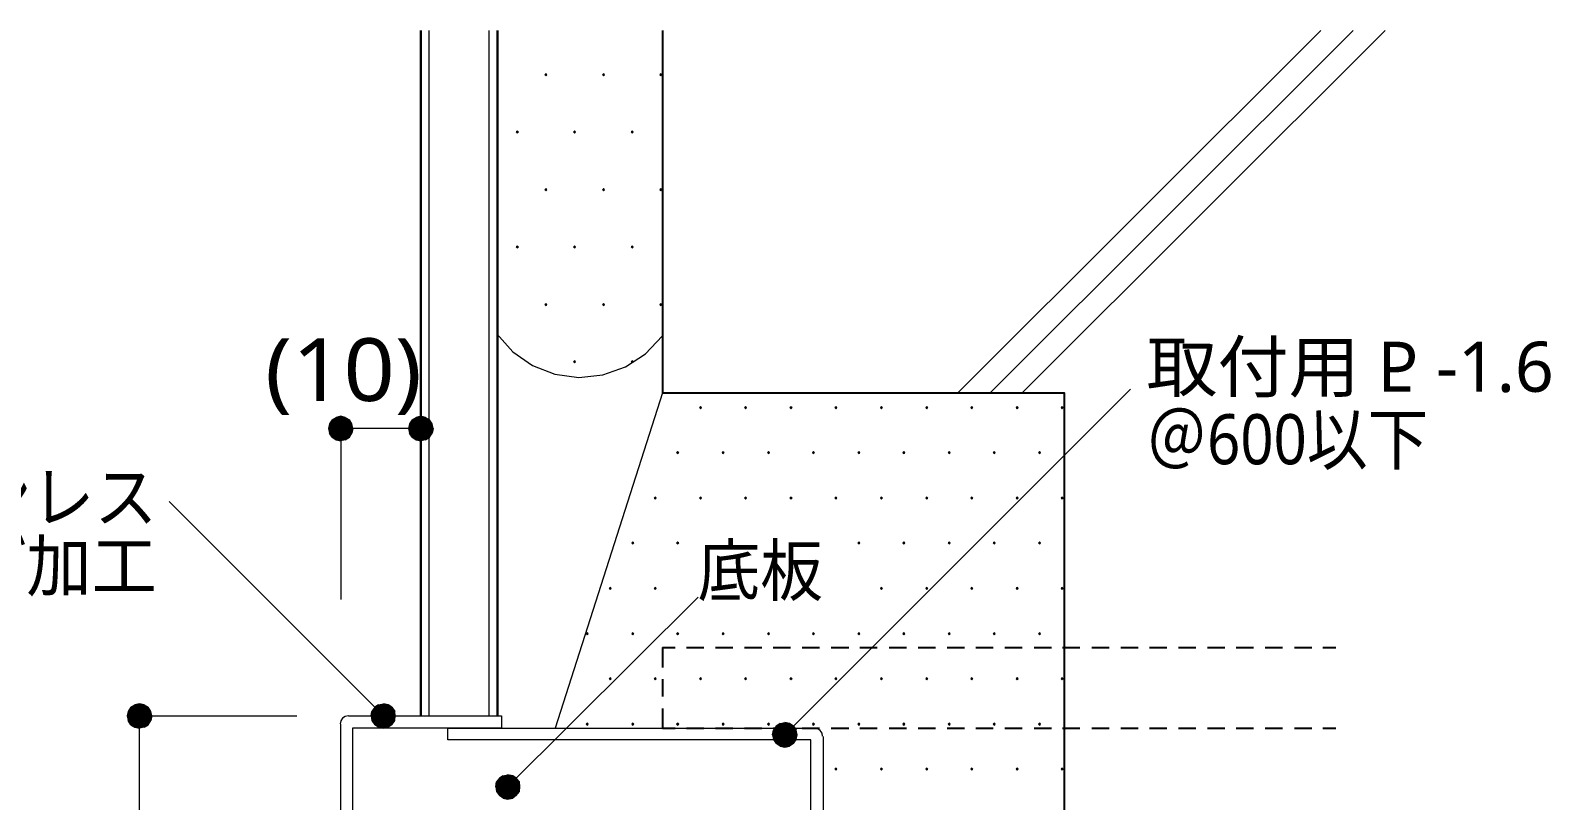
# Model space of a CAD drawing. Header units: millimetres. Extents: x 0 to 420, y 0 to 297.
# Drawn here: x 145.1 to 208.1, y 98.6 to 130.5 of the extents above; entities that cross this region are included whole.
import ezdxf
from ezdxf.enums import TextEntityAlignment as Align

# ---------------------------------------------------------------- set-up
doc = ezdxf.new("R2010")
doc.units = ezdxf.units.MM
doc.styles.add('kst32b', font='NotoSansJP-Variable.ttf')

msp = doc.modelspace()

# ---------------------------------------------------------------- hatches: boundary and pattern name
for points in [[(166.455, 128.736), (166.434, 128.714), (166.412, 128.693), (166.434, 128.672), (166.455, 128.651), (166.476, 128.672), (166.497, 128.693), (166.476, 128.714), (166.455, 128.736)], [(168.846, 128.736), (168.825, 128.714), (168.804, 128.693), (168.825, 128.672), (168.846, 128.651), (168.868, 128.672), (168.889, 128.693), (168.868, 128.714), (168.846, 128.736)], [(171.217, 128.736), (171.196, 128.714), (171.175, 128.693), (171.196, 128.672), (171.217, 128.651), (171.238, 128.672), (171.26, 128.693), (171.238, 128.714), (171.217, 128.736)], [(165.269, 126.365), (165.248, 126.344), (165.227, 126.323), (165.248, 126.301), (165.269, 126.28), (165.291, 126.301), (165.312, 126.323), (165.291, 126.344), (165.269, 126.365)], [(167.64, 126.365), (167.619, 126.344), (167.598, 126.323), (167.619, 126.301), (167.64, 126.28), (167.661, 126.301), (167.682, 126.323), (167.661, 126.344), (167.64, 126.365)], [(170.032, 126.365), (170.011, 126.344), (169.989, 126.323), (170.011, 126.301), (170.032, 126.28), (170.053, 126.301), (170.074, 126.323), (170.053, 126.344), (170.032, 126.365)], [(166.455, 123.973), (166.434, 123.952), (166.412, 123.931), (166.434, 123.91), (166.455, 123.888), (166.476, 123.91), (166.497, 123.931), (166.476, 123.952), (166.455, 123.973)], [(168.846, 123.973), (168.825, 123.952), (168.804, 123.931), (168.825, 123.91), (168.846, 123.888), (168.868, 123.91), (168.889, 123.931), (168.868, 123.952), (168.846, 123.973)], [(171.217, 123.973), (171.196, 123.952), (171.175, 123.931), (171.196, 123.91), (171.217, 123.888), (171.238, 123.91), (171.26, 123.931), (171.238, 123.952), (171.217, 123.973)], [(165.269, 121.602), (165.248, 121.581), (165.227, 121.56), (165.248, 121.539), (165.269, 121.518), (165.291, 121.539), (165.312, 121.56), (165.291, 121.581), (165.269, 121.602)], [(167.64, 121.602), (167.619, 121.581), (167.598, 121.56), (167.619, 121.539), (167.64, 121.518), (167.661, 121.539), (167.682, 121.56), (167.661, 121.581), (167.64, 121.602)], [(170.032, 121.602), (170.011, 121.581), (169.989, 121.56), (170.011, 121.539), (170.032, 121.518), (170.053, 121.539), (170.074, 121.56), (170.053, 121.581), (170.032, 121.602)], [(166.455, 119.211), (166.434, 119.189), (166.412, 119.168), (166.434, 119.147), (166.455, 119.126), (166.476, 119.147), (166.497, 119.168), (166.476, 119.189), (166.455, 119.211)], [(168.846, 119.211), (168.825, 119.189), (168.804, 119.168), (168.825, 119.147), (168.846, 119.126), (168.868, 119.147), (168.889, 119.168), (168.868, 119.189), (168.846, 119.211)], [(171.217, 119.211), (171.196, 119.189), (171.175, 119.168), (171.196, 119.147), (171.217, 119.126), (171.238, 119.147), (171.26, 119.168), (171.238, 119.189), (171.217, 119.211)], [(167.64, 116.84), (167.619, 116.819), (167.598, 116.798), (167.619, 116.776), (167.64, 116.755), (167.661, 116.776), (167.682, 116.798), (167.661, 116.819), (167.64, 116.84)], [(170.032, 116.84), (170.011, 116.819), (169.989, 116.798), (170.011, 116.776), (170.032, 116.755), (170.053, 116.776), (170.074, 116.798), (170.053, 116.819), (170.032, 116.84)], [(172.868, 114.935), (172.847, 114.914), (172.826, 114.893), (172.847, 114.871), (172.868, 114.85), (172.889, 114.871), (172.911, 114.893), (172.889, 114.914), (172.868, 114.935)], [(174.731, 114.935), (174.71, 114.914), (174.688, 114.893), (174.71, 114.871), (174.731, 114.85), (174.752, 114.871), (174.773, 114.893), (174.752, 114.914), (174.731, 114.935)], [(176.615, 114.935), (176.594, 114.914), (176.572, 114.893), (176.594, 114.871), (176.615, 114.85), (176.636, 114.871), (176.657, 114.893), (176.636, 114.914), (176.615, 114.935)], [(178.477, 114.935), (178.456, 114.914), (178.435, 114.893), (178.456, 114.871), (178.477, 114.85), (178.499, 114.871), (178.52, 114.893), (178.499, 114.914), (178.477, 114.935)], [(180.361, 114.935), (180.34, 114.914), (180.319, 114.893), (180.34, 114.871), (180.361, 114.85), (180.382, 114.871), (180.404, 114.893), (180.382, 114.914), (180.361, 114.935)], [(182.245, 114.935), (182.224, 114.914), (182.203, 114.893), (182.224, 114.871), (182.245, 114.85), (182.266, 114.871), (182.287, 114.893), (182.266, 114.914), (182.245, 114.935)], [(184.108, 114.935), (184.087, 114.914), (184.065, 114.893), (184.087, 114.871), (184.108, 114.85), (184.129, 114.871), (184.15, 114.893), (184.129, 114.914), (184.108, 114.935)], [(185.992, 114.935), (185.97, 114.914), (185.949, 114.893), (185.97, 114.871), (185.992, 114.85), (186.013, 114.871), (186.034, 114.893), (186.013, 114.914), (185.992, 114.935)], [(187.854, 114.935), (187.833, 114.914), (187.812, 114.893), (187.833, 114.871), (187.854, 114.85), (187.875, 114.871), (187.896, 114.893), (187.875, 114.914), (187.854, 114.935)], [(157.48, 114.215), (157.438, 114.025), (157.946, 114.025), (157.48, 114.215)], [(160.803, 114.215), (160.761, 114.025), (161.269, 114.025), (160.803, 114.215)], [(171.916, 113.072), (171.895, 113.051), (171.873, 113.03), (171.895, 113.009), (171.916, 112.988), (171.937, 113.009), (171.958, 113.03), (171.937, 113.051), (171.916, 113.072)], [(173.8, 113.072), (173.778, 113.051), (173.757, 113.03), (173.778, 113.009), (173.8, 112.988), (173.821, 113.009), (173.842, 113.03), (173.821, 113.051), (173.8, 113.072)], [(175.683, 113.072), (175.662, 113.051), (175.641, 113.03), (175.662, 113.009), (175.683, 112.988), (175.704, 113.009), (175.726, 113.03), (175.704, 113.051), (175.683, 113.072)], [(177.546, 113.072), (177.525, 113.051), (177.504, 113.03), (177.525, 113.009), (177.546, 112.988), (177.567, 113.009), (177.588, 113.03), (177.567, 113.051), (177.546, 113.072)], [(179.43, 113.072), (179.409, 113.051), (179.387, 113.03), (179.409, 113.009), (179.43, 112.988), (179.451, 113.009), (179.472, 113.03), (179.451, 113.051), (179.43, 113.072)], [(181.293, 113.072), (181.271, 113.051), (181.25, 113.03), (181.271, 113.009), (181.293, 112.988), (181.314, 113.009), (181.335, 113.03), (181.314, 113.051), (181.293, 113.072)], [(183.176, 113.072), (183.155, 113.051), (183.134, 113.03), (183.155, 113.009), (183.176, 112.988), (183.197, 113.009), (183.219, 113.03), (183.197, 113.051), (183.176, 113.072)], [(185.039, 113.072), (185.018, 113.051), (184.997, 113.03), (185.018, 113.009), (185.039, 112.988), (185.06, 113.009), (185.081, 113.03), (185.06, 113.051), (185.039, 113.072)], [(186.923, 113.072), (186.902, 113.051), (186.88, 113.03), (186.902, 113.009), (186.923, 112.988), (186.944, 113.009), (186.965, 113.03), (186.944, 113.051), (186.923, 113.072)], [(170.984, 111.188), (170.963, 111.167), (170.942, 111.146), (170.963, 111.125), (170.984, 111.104), (171.005, 111.125), (171.027, 111.146), (171.005, 111.167), (170.984, 111.188)], [(172.868, 111.188), (172.847, 111.167), (172.826, 111.146), (172.847, 111.125), (172.868, 111.104), (172.889, 111.125), (172.911, 111.146), (172.889, 111.167), (172.868, 111.188)], [(174.731, 111.188), (174.71, 111.167), (174.688, 111.146), (174.71, 111.125), (174.731, 111.104), (174.752, 111.125), (174.773, 111.146), (174.752, 111.167), (174.731, 111.188)], [(176.615, 111.188), (176.594, 111.167), (176.572, 111.146), (176.594, 111.125), (176.615, 111.104), (176.636, 111.125), (176.657, 111.146), (176.636, 111.167), (176.615, 111.188)], [(178.477, 111.188), (178.456, 111.167), (178.435, 111.146), (178.456, 111.125), (178.477, 111.104), (178.499, 111.125), (178.52, 111.146), (178.499, 111.167), (178.477, 111.188)], [(180.361, 111.188), (180.34, 111.167), (180.319, 111.146), (180.34, 111.125), (180.361, 111.104), (180.382, 111.125), (180.404, 111.146), (180.382, 111.167), (180.361, 111.188)], [(182.245, 111.188), (182.224, 111.167), (182.203, 111.146), (182.224, 111.125), (182.245, 111.104), (182.266, 111.125), (182.287, 111.146), (182.266, 111.167), (182.245, 111.188)], [(184.108, 111.188), (184.087, 111.167), (184.065, 111.146), (184.087, 111.125), (184.108, 111.104), (184.129, 111.125), (184.15, 111.146), (184.129, 111.167), (184.108, 111.188)], [(185.992, 111.188), (185.97, 111.167), (185.949, 111.146), (185.97, 111.125), (185.992, 111.104), (186.013, 111.125), (186.034, 111.146), (186.013, 111.167), (185.992, 111.188)], [(187.854, 111.188), (187.833, 111.167), (187.812, 111.146), (187.833, 111.125), (187.854, 111.104), (187.875, 111.125), (187.896, 111.146), (187.875, 111.167), (187.854, 111.188)], [(170.053, 109.326), (170.032, 109.305), (170.011, 109.284), (170.032, 109.262), (170.053, 109.241), (170.074, 109.262), (170.095, 109.284), (170.074, 109.305), (170.053, 109.326)], [(171.916, 109.326), (171.895, 109.305), (171.873, 109.284), (171.895, 109.262), (171.916, 109.241), (171.937, 109.262), (171.958, 109.284), (171.937, 109.305), (171.916, 109.326)], [(179.43, 109.326), (179.409, 109.305), (179.387, 109.284), (179.409, 109.262), (179.43, 109.241), (179.451, 109.262), (179.472, 109.284), (179.451, 109.305), (179.43, 109.326)], [(181.293, 109.326), (181.271, 109.305), (181.25, 109.284), (181.271, 109.262), (181.293, 109.241), (181.314, 109.262), (181.335, 109.284), (181.314, 109.305), (181.293, 109.326)], [(183.176, 109.326), (183.155, 109.305), (183.134, 109.284), (183.155, 109.262), (183.176, 109.241), (183.197, 109.262), (183.219, 109.284), (183.197, 109.305), (183.176, 109.326)], [(185.039, 109.326), (185.018, 109.305), (184.997, 109.284), (185.018, 109.262), (185.039, 109.241), (185.06, 109.262), (185.081, 109.284), (185.06, 109.305), (185.039, 109.326)], [(186.923, 109.326), (186.902, 109.305), (186.88, 109.284), (186.902, 109.262), (186.923, 109.241), (186.944, 109.262), (186.965, 109.284), (186.944, 109.305), (186.923, 109.326)], [(169.122, 107.442), (169.101, 107.421), (169.079, 107.4), (169.101, 107.379), (169.122, 107.357), (169.143, 107.379), (169.164, 107.4), (169.143, 107.421), (169.122, 107.442)], [(170.984, 107.442), (170.963, 107.421), (170.942, 107.4), (170.963, 107.379), (170.984, 107.357), (171.005, 107.379), (171.027, 107.4), (171.005, 107.421), (170.984, 107.442)], [(180.361, 107.442), (180.34, 107.421), (180.319, 107.4), (180.34, 107.379), (180.361, 107.357), (180.382, 107.379), (180.404, 107.4), (180.382, 107.421), (180.361, 107.442)], [(182.245, 107.442), (182.224, 107.421), (182.203, 107.4), (182.224, 107.379), (182.245, 107.357), (182.266, 107.379), (182.287, 107.4), (182.266, 107.421), (182.245, 107.442)], [(184.108, 107.442), (184.087, 107.421), (184.065, 107.4), (184.087, 107.379), (184.108, 107.357), (184.129, 107.379), (184.15, 107.4), (184.129, 107.421), (184.108, 107.442)], [(185.992, 107.442), (185.97, 107.421), (185.949, 107.4), (185.97, 107.379), (185.992, 107.357), (186.013, 107.379), (186.034, 107.4), (186.013, 107.421), (185.992, 107.442)], [(187.854, 107.442), (187.833, 107.421), (187.812, 107.4), (187.833, 107.379), (187.854, 107.357), (187.875, 107.379), (187.896, 107.4), (187.875, 107.421), (187.854, 107.442)], [(168.169, 105.558), (168.148, 105.537), (168.127, 105.516), (168.148, 105.495), (168.169, 105.473), (168.19, 105.495), (168.212, 105.516), (168.19, 105.537), (168.169, 105.558)], [(170.053, 105.558), (170.032, 105.537), (170.011, 105.516), (170.032, 105.495), (170.053, 105.473), (170.074, 105.495), (170.095, 105.516), (170.074, 105.537), (170.053, 105.558)], [(171.916, 105.558), (171.895, 105.537), (171.873, 105.516), (171.895, 105.495), (171.916, 105.473), (171.937, 105.495), (171.958, 105.516), (171.937, 105.537), (171.916, 105.558)], [(173.8, 105.558), (173.778, 105.537), (173.757, 105.516), (173.778, 105.495), (173.8, 105.473), (173.821, 105.495), (173.842, 105.516), (173.821, 105.537), (173.8, 105.558)], [(175.683, 105.558), (175.662, 105.537), (175.641, 105.516), (175.662, 105.495), (175.683, 105.473), (175.704, 105.495), (175.726, 105.516), (175.704, 105.537), (175.683, 105.558)], [(177.546, 105.558), (177.525, 105.537), (177.504, 105.516), (177.525, 105.495), (177.546, 105.473), (177.567, 105.495), (177.588, 105.516), (177.567, 105.537), (177.546, 105.558)], [(179.43, 105.558), (179.409, 105.537), (179.387, 105.516), (179.409, 105.495), (179.43, 105.473), (179.451, 105.495), (179.472, 105.516), (179.451, 105.537), (179.43, 105.558)], [(181.293, 105.558), (181.271, 105.537), (181.25, 105.516), (181.271, 105.495), (181.293, 105.473), (181.314, 105.495), (181.335, 105.516), (181.314, 105.537), (181.293, 105.558)], [(183.176, 105.558), (183.155, 105.537), (183.134, 105.516), (183.155, 105.495), (183.176, 105.473), (183.197, 105.495), (183.219, 105.516), (183.197, 105.537), (183.176, 105.558)], [(185.039, 105.558), (185.018, 105.537), (184.997, 105.516), (185.018, 105.495), (185.039, 105.473), (185.06, 105.495), (185.081, 105.516), (185.06, 105.537), (185.039, 105.558)], [(186.923, 105.558), (186.902, 105.537), (186.88, 105.516), (186.902, 105.495), (186.923, 105.473), (186.944, 105.495), (186.965, 105.516), (186.944, 105.537), (186.923, 105.558)], [(169.122, 103.696), (169.101, 103.674), (169.079, 103.653), (169.101, 103.632), (169.122, 103.611), (169.143, 103.632), (169.164, 103.653), (169.143, 103.674), (169.122, 103.696)], [(170.984, 103.696), (170.963, 103.674), (170.942, 103.653), (170.963, 103.632), (170.984, 103.611), (171.005, 103.632), (171.027, 103.653), (171.005, 103.674), (170.984, 103.696)], [(172.868, 103.696), (172.847, 103.674), (172.826, 103.653), (172.847, 103.632), (172.868, 103.611), (172.889, 103.632), (172.911, 103.653), (172.889, 103.674), (172.868, 103.696)], [(174.731, 103.696), (174.71, 103.674), (174.688, 103.653), (174.71, 103.632), (174.731, 103.611), (174.752, 103.632), (174.773, 103.653), (174.752, 103.674), (174.731, 103.696)], [(176.615, 103.696), (176.594, 103.674), (176.572, 103.653), (176.594, 103.632), (176.615, 103.611), (176.636, 103.632), (176.657, 103.653), (176.636, 103.674), (176.615, 103.696)], [(178.477, 103.696), (178.456, 103.674), (178.435, 103.653), (178.456, 103.632), (178.477, 103.611), (178.499, 103.632), (178.52, 103.653), (178.499, 103.674), (178.477, 103.696)], [(180.361, 103.696), (180.34, 103.674), (180.319, 103.653), (180.34, 103.632), (180.361, 103.611), (180.382, 103.632), (180.404, 103.653), (180.382, 103.674), (180.361, 103.696)], [(182.245, 103.696), (182.224, 103.674), (182.203, 103.653), (182.224, 103.632), (182.245, 103.611), (182.266, 103.632), (182.287, 103.653), (182.266, 103.674), (182.245, 103.696)], [(184.108, 103.696), (184.087, 103.674), (184.065, 103.653), (184.087, 103.632), (184.108, 103.611), (184.129, 103.632), (184.15, 103.653), (184.129, 103.674), (184.108, 103.696)], [(185.992, 103.696), (185.97, 103.674), (185.949, 103.653), (185.97, 103.632), (185.992, 103.611), (186.013, 103.632), (186.034, 103.653), (186.013, 103.674), (185.992, 103.696)], [(187.854, 103.696), (187.833, 103.674), (187.812, 103.653), (187.833, 103.632), (187.854, 103.611), (187.875, 103.632), (187.896, 103.653), (187.875, 103.674), (187.854, 103.696)], [(149.14, 102.298), (149.098, 102.108), (149.606, 102.108), (149.14, 102.298)], [(160.189, 101.918), (160.211, 102.108), (159.724, 102.108), (160.189, 101.918)], [(168.169, 101.812), (168.148, 101.791), (168.127, 101.769), (168.148, 101.748), (168.169, 101.727), (168.19, 101.748), (168.212, 101.769), (168.19, 101.791), (168.169, 101.812)], [(170.053, 101.812), (170.032, 101.791), (170.011, 101.769), (170.032, 101.748), (170.053, 101.727), (170.074, 101.748), (170.095, 101.769), (170.074, 101.791), (170.053, 101.812)], [(171.916, 101.812), (171.895, 101.791), (171.873, 101.769), (171.895, 101.748), (171.916, 101.727), (171.937, 101.748), (171.958, 101.769), (171.937, 101.791), (171.916, 101.812)], [(173.8, 101.812), (173.778, 101.791), (173.757, 101.769), (173.778, 101.748), (173.8, 101.727), (173.821, 101.748), (173.842, 101.769), (173.821, 101.791), (173.8, 101.812)], [(175.683, 101.812), (175.662, 101.791), (175.641, 101.769), (175.662, 101.748), (175.683, 101.727), (175.704, 101.748), (175.726, 101.769), (175.704, 101.791), (175.683, 101.812)], [(177.546, 101.812), (177.525, 101.791), (177.504, 101.769), (177.525, 101.748), (177.546, 101.727), (177.567, 101.748), (177.588, 101.769), (177.567, 101.791), (177.546, 101.812)], [(179.43, 101.812), (179.409, 101.791), (179.387, 101.769), (179.409, 101.748), (179.43, 101.727), (179.451, 101.748), (179.472, 101.769), (179.451, 101.791), (179.43, 101.812)], [(181.293, 101.812), (181.271, 101.791), (181.25, 101.769), (181.271, 101.748), (181.293, 101.727), (181.314, 101.748), (181.335, 101.769), (181.314, 101.791), (181.293, 101.812)], [(183.176, 101.812), (183.155, 101.791), (183.134, 101.769), (183.155, 101.748), (183.176, 101.727), (183.197, 101.748), (183.219, 101.769), (183.197, 101.791), (183.176, 101.812)], [(185.039, 101.812), (185.018, 101.791), (184.997, 101.769), (185.018, 101.748), (185.039, 101.727), (185.06, 101.748), (185.081, 101.769), (185.06, 101.791), (185.039, 101.812)], [(186.923, 101.812), (186.902, 101.791), (186.88, 101.769), (186.902, 101.748), (186.923, 101.727), (186.944, 101.748), (186.965, 101.769), (186.944, 101.791), (186.923, 101.812)], [(176.826, 101.134), (176.869, 101.325), (176.361, 101.325), (176.826, 101.134)], [(178.477, 99.949), (178.456, 99.928), (178.435, 99.907), (178.456, 99.886), (178.477, 99.864), (178.499, 99.886), (178.52, 99.907), (178.499, 99.928), (178.477, 99.949)], [(180.361, 99.949), (180.34, 99.928), (180.319, 99.907), (180.34, 99.886), (180.361, 99.864), (180.382, 99.886), (180.404, 99.907), (180.382, 99.928), (180.361, 99.949)], [(182.245, 99.949), (182.224, 99.928), (182.203, 99.907), (182.224, 99.886), (182.245, 99.864), (182.266, 99.886), (182.287, 99.907), (182.266, 99.928), (182.245, 99.949)], [(184.108, 99.949), (184.087, 99.928), (184.065, 99.907), (184.087, 99.886), (184.108, 99.864), (184.129, 99.886), (184.15, 99.907), (184.129, 99.928), (184.108, 99.949)], [(185.992, 99.949), (185.97, 99.928), (185.949, 99.907), (185.97, 99.886), (185.992, 99.864), (186.013, 99.886), (186.034, 99.907), (186.013, 99.928), (185.992, 99.949)], [(187.854, 99.949), (187.833, 99.928), (187.812, 99.907), (187.833, 99.886), (187.854, 99.864), (187.875, 99.886), (187.896, 99.907), (187.875, 99.928), (187.854, 99.949)], [(165.354, 98.975), (165.375, 99.166), (164.867, 99.166), (165.354, 98.975)]]:
    msp.add_hatch(color=7).paths.add_polyline_path(points)
h = msp.add_hatch(color=7)
h.paths.add_polyline_path([(157.946, 114.533), (157.755, 114.49), (157.946, 114.025), (157.946, 114.533)])
h.paths.add_polyline_path([(157.755, 114.49), (157.946, 114.025), (157.586, 114.385), (157.755, 114.49)])
h.paths.add_polyline_path([(157.946, 114.025), (157.586, 114.385), (157.48, 114.215), (157.946, 114.025)])
h = msp.add_hatch(color=7)
h.paths.add_polyline_path([(158.411, 114.215), (158.305, 114.385), (157.946, 114.025), (158.411, 114.215)])
h.paths.add_polyline_path([(158.305, 114.385), (157.946, 114.025), (158.136, 114.49), (158.305, 114.385)])
h.paths.add_polyline_path([(157.946, 114.025), (158.136, 114.49), (157.946, 114.533), (157.946, 114.025)])
h = msp.add_hatch(color=7)
h.paths.add_polyline_path([(158.305, 113.665), (158.411, 113.834), (157.946, 114.025), (158.305, 113.665)])
h.paths.add_polyline_path([(158.411, 113.834), (157.946, 114.025), (158.454, 114.025), (158.411, 113.834)])
h.paths.add_polyline_path([(157.946, 114.025), (158.454, 114.025), (158.411, 114.215), (157.946, 114.025)])
h = msp.add_hatch(color=7)
h.paths.add_polyline_path([(161.269, 114.533), (161.078, 114.49), (161.269, 114.025), (161.269, 114.533)])
h.paths.add_polyline_path([(161.078, 114.49), (161.269, 114.025), (160.909, 114.385), (161.078, 114.49)])
h.paths.add_polyline_path([(161.269, 114.025), (160.909, 114.385), (160.803, 114.215), (161.269, 114.025)])
h = msp.add_hatch(color=7)
h.paths.add_polyline_path([(161.735, 114.215), (161.629, 114.385), (161.269, 114.025), (161.735, 114.215)])
h.paths.add_polyline_path([(161.629, 114.385), (161.269, 114.025), (161.459, 114.49), (161.629, 114.385)])
h.paths.add_polyline_path([(161.269, 114.025), (161.459, 114.49), (161.269, 114.533), (161.269, 114.025)])
h = msp.add_hatch(color=7)
h.paths.add_polyline_path([(161.629, 113.665), (161.735, 113.834), (161.269, 114.025), (161.629, 113.665)])
h.paths.add_polyline_path([(161.735, 113.834), (161.269, 114.025), (161.777, 114.025), (161.735, 113.834)])
h.paths.add_polyline_path([(161.269, 114.025), (161.777, 114.025), (161.735, 114.215), (161.269, 114.025)])
h = msp.add_hatch(color=7)
h.paths.add_polyline_path([(157.438, 114.025), (157.48, 113.834), (157.946, 114.025), (157.438, 114.025)])
h.paths.add_polyline_path([(157.48, 113.834), (157.946, 114.025), (157.586, 113.665), (157.48, 113.834)])
h.paths.add_polyline_path([(157.946, 114.025), (157.586, 113.665), (157.755, 113.559), (157.946, 114.025)])
h = msp.add_hatch(color=7)
h.paths.add_polyline_path([(157.755, 113.559), (157.946, 113.517), (157.946, 114.025), (157.755, 113.559)])
h.paths.add_polyline_path([(157.946, 113.517), (157.946, 114.025), (158.136, 113.559), (157.946, 113.517)])
h.paths.add_polyline_path([(157.946, 114.025), (158.136, 113.559), (158.305, 113.665), (157.946, 114.025)])
h = msp.add_hatch(color=7)
h.paths.add_polyline_path([(160.761, 114.025), (160.803, 113.834), (161.269, 114.025), (160.761, 114.025)])
h.paths.add_polyline_path([(160.803, 113.834), (161.269, 114.025), (160.909, 113.665), (160.803, 113.834)])
h.paths.add_polyline_path([(161.269, 114.025), (160.909, 113.665), (161.078, 113.559), (161.269, 114.025)])
h = msp.add_hatch(color=7)
h.paths.add_polyline_path([(161.078, 113.559), (161.269, 113.517), (161.269, 114.025), (161.078, 113.559)])
h.paths.add_polyline_path([(161.269, 113.517), (161.269, 114.025), (161.459, 113.559), (161.269, 113.517)])
h.paths.add_polyline_path([(161.269, 114.025), (161.459, 113.559), (161.629, 113.665), (161.269, 114.025)])
h = msp.add_hatch(color=7)
h.paths.add_polyline_path([(149.098, 102.108), (149.14, 101.918), (149.606, 102.108), (149.098, 102.108)])
h.paths.add_polyline_path([(149.14, 101.918), (149.606, 102.108), (149.246, 101.748), (149.14, 101.918)])
h.paths.add_polyline_path([(149.606, 102.108), (149.246, 101.748), (149.416, 101.642), (149.606, 102.108)])
h = msp.add_hatch(color=7)
h.paths.add_polyline_path([(149.606, 102.616), (149.416, 102.574), (149.606, 102.108), (149.606, 102.616)])
h.paths.add_polyline_path([(149.416, 102.574), (149.606, 102.108), (149.246, 102.468), (149.416, 102.574)])
h.paths.add_polyline_path([(149.606, 102.108), (149.246, 102.468), (149.14, 102.298), (149.606, 102.108)])
h = msp.add_hatch(color=7)
h.paths.add_polyline_path([(149.416, 101.642), (149.606, 101.6), (149.606, 102.108), (149.416, 101.642)])
h.paths.add_polyline_path([(149.606, 101.6), (149.606, 102.108), (149.796, 101.642), (149.606, 101.6)])
h.paths.add_polyline_path([(149.606, 102.108), (149.796, 101.642), (149.966, 101.748), (149.606, 102.108)])
h = msp.add_hatch(color=7)
h.paths.add_polyline_path([(150.072, 102.298), (149.966, 102.468), (149.606, 102.108), (150.072, 102.298)])
h.paths.add_polyline_path([(149.966, 102.468), (149.606, 102.108), (149.796, 102.574), (149.966, 102.468)])
h.paths.add_polyline_path([(149.606, 102.108), (149.796, 102.574), (149.606, 102.616), (149.606, 102.108)])
h = msp.add_hatch(color=7)
h.paths.add_polyline_path([(149.966, 101.748), (150.072, 101.918), (149.606, 102.108), (149.966, 101.748)])
h.paths.add_polyline_path([(150.072, 101.918), (149.606, 102.108), (150.114, 102.108), (150.072, 101.918)])
h.paths.add_polyline_path([(149.606, 102.108), (150.114, 102.108), (150.072, 102.298), (149.606, 102.108)])
h = msp.add_hatch(color=7)
h.paths.add_polyline_path([(159.364, 102.468), (159.237, 102.298), (159.724, 102.108), (159.364, 102.468)])
h.paths.add_polyline_path([(159.237, 102.298), (159.724, 102.108), (159.216, 102.108), (159.237, 102.298)])
h.paths.add_polyline_path([(159.724, 102.108), (159.216, 102.108), (159.237, 101.918), (159.724, 102.108)])
h = msp.add_hatch(color=7)
h.paths.add_polyline_path([(159.237, 101.918), (159.364, 101.748), (159.724, 102.108), (159.237, 101.918)])
h.paths.add_polyline_path([(159.364, 101.748), (159.724, 102.108), (159.512, 101.642), (159.364, 101.748)])
h.paths.add_polyline_path([(159.724, 102.108), (159.512, 101.642), (159.724, 101.6), (159.724, 102.108)])
h = msp.add_hatch(color=7)
h.paths.add_polyline_path([(159.914, 102.574), (159.724, 102.616), (159.724, 102.108), (159.914, 102.574)])
h.paths.add_polyline_path([(159.724, 102.616), (159.724, 102.108), (159.512, 102.574), (159.724, 102.616)])
h.paths.add_polyline_path([(159.724, 102.108), (159.512, 102.574), (159.364, 102.468), (159.724, 102.108)])
h = msp.add_hatch(color=7)
h.paths.add_polyline_path([(160.211, 102.108), (160.189, 102.298), (159.724, 102.108), (160.211, 102.108)])
h.paths.add_polyline_path([(160.189, 102.298), (159.724, 102.108), (160.062, 102.468), (160.189, 102.298)])
h.paths.add_polyline_path([(159.724, 102.108), (160.062, 102.468), (159.914, 102.574), (159.724, 102.108)])
h = msp.add_hatch(color=7)
h.paths.add_polyline_path([(159.724, 101.6), (159.914, 101.642), (159.724, 102.108), (159.724, 101.6)])
h.paths.add_polyline_path([(159.914, 101.642), (159.724, 102.108), (160.062, 101.748), (159.914, 101.642)])
h.paths.add_polyline_path([(159.724, 102.108), (160.062, 101.748), (160.189, 101.918), (159.724, 102.108)])
h = msp.add_hatch(color=7)
h.paths.add_polyline_path([(176.001, 101.685), (175.895, 101.515), (176.361, 101.325), (176.001, 101.685)])
h.paths.add_polyline_path([(175.895, 101.515), (176.361, 101.325), (175.853, 101.325), (175.895, 101.515)])
h.paths.add_polyline_path([(176.361, 101.325), (175.853, 101.325), (175.895, 101.134), (176.361, 101.325)])
h = msp.add_hatch(color=7)
h.paths.add_polyline_path([(176.551, 101.791), (176.361, 101.833), (176.361, 101.325), (176.551, 101.791)])
h.paths.add_polyline_path([(176.361, 101.833), (176.361, 101.325), (176.17, 101.791), (176.361, 101.833)])
h.paths.add_polyline_path([(176.361, 101.325), (176.17, 101.791), (176.001, 101.685), (176.361, 101.325)])
h = msp.add_hatch(color=7)
h.paths.add_polyline_path([(176.869, 101.325), (176.826, 101.515), (176.361, 101.325), (176.869, 101.325)])
h.paths.add_polyline_path([(176.826, 101.515), (176.361, 101.325), (176.721, 101.685), (176.826, 101.515)])
h.paths.add_polyline_path([(176.361, 101.325), (176.721, 101.685), (176.551, 101.791), (176.361, 101.325)])
h = msp.add_hatch(color=7)
h.paths.add_polyline_path([(175.895, 101.134), (176.001, 100.965), (176.361, 101.325), (175.895, 101.134)])
h.paths.add_polyline_path([(176.001, 100.965), (176.361, 101.325), (176.17, 100.859), (176.001, 100.965)])
h.paths.add_polyline_path([(176.361, 101.325), (176.17, 100.859), (176.361, 100.817), (176.361, 101.325)])
h = msp.add_hatch(color=7)
h.paths.add_polyline_path([(176.361, 100.817), (176.551, 100.859), (176.361, 101.325), (176.361, 100.817)])
h.paths.add_polyline_path([(176.551, 100.859), (176.361, 101.325), (176.721, 100.965), (176.551, 100.859)])
h.paths.add_polyline_path([(176.361, 101.325), (176.721, 100.965), (176.826, 101.134), (176.361, 101.325)])
h = msp.add_hatch(color=7)
h.paths.add_polyline_path([(165.079, 99.631), (164.867, 99.674), (164.867, 99.166), (165.079, 99.631)])
h.paths.add_polyline_path([(164.867, 99.674), (164.867, 99.166), (164.677, 99.631), (164.867, 99.674)])
h.paths.add_polyline_path([(164.867, 99.166), (164.677, 99.631), (164.529, 99.526), (164.867, 99.166)])
h = msp.add_hatch(color=7)
h.paths.add_polyline_path([(165.375, 99.166), (165.354, 99.377), (164.867, 99.166), (165.375, 99.166)])
h.paths.add_polyline_path([(165.354, 99.377), (164.867, 99.166), (165.227, 99.526), (165.354, 99.377)])
h.paths.add_polyline_path([(164.867, 99.166), (165.227, 99.526), (165.079, 99.631), (164.867, 99.166)])
h = msp.add_hatch(color=7)
h.paths.add_polyline_path([(164.529, 99.526), (164.402, 99.377), (164.867, 99.166), (164.529, 99.526)])
h.paths.add_polyline_path([(164.402, 99.377), (164.867, 99.166), (164.38, 99.166), (164.402, 99.377)])
h.paths.add_polyline_path([(164.867, 99.166), (164.38, 99.166), (164.402, 98.975), (164.867, 99.166)])
h = msp.add_hatch(color=7)
h.paths.add_polyline_path([(164.402, 98.975), (164.529, 98.806), (164.867, 99.166), (164.402, 98.975)])
h.paths.add_polyline_path([(164.529, 98.806), (164.867, 99.166), (164.677, 98.7), (164.529, 98.806)])
h.paths.add_polyline_path([(164.867, 99.166), (164.677, 98.7), (164.867, 98.658), (164.867, 99.166)])
h = msp.add_hatch(color=7)
h.paths.add_polyline_path([(164.867, 98.658), (165.079, 98.7), (164.867, 99.166), (164.867, 98.658)])
h.paths.add_polyline_path([(165.079, 98.7), (164.867, 99.166), (165.227, 98.806), (165.079, 98.7)])
h.paths.add_polyline_path([(164.867, 99.166), (165.227, 98.806), (165.354, 98.975), (164.867, 99.166)])

# ---------------------------------------------------------------- linework, layer by layer
at = {"lineweight": 30}
for points in [[(161.269, 102.108), (161.269, 130.535)], [(164.444, 102.108), (164.444, 130.535)]]:
    msp.add_lwpolyline(points, dxfattribs=at)
at = {"lineweight": 13}
for points in [[(161.608, 102.108), (161.608, 130.535)], [(164.105, 102.108), (164.105, 130.535)], [(183.536, 115.506), (198.586, 130.535)], [(184.87, 115.506), (199.919, 130.535)], [(186.203, 115.506), (201.253, 130.535)], [(164.423, 117.96), (165.088, 117.206), (165.901, 116.638), (166.825, 116.277), (167.821, 116.142), (168.82, 116.247), (169.754, 116.581), (170.584, 117.124), (171.271, 117.857)], [(171.281, 115.506), (166.836, 101.6)], [(176.361, 101.325), (190.691, 115.655)], [(161.269, 114.025), (157.946, 114.025), (157.946, 106.934)], [(159.724, 102.108), (150.834, 110.998)], [(164.867, 99.166), (172.762, 107.04)], [(156.189, 82.105), (149.606, 82.105), (149.606, 89.598), (149.606, 94.615), (149.606, 102.108), (156.125, 102.108)], [(158.253, 102.108), (158.125, 102.082), (158.021, 102.012), (157.95, 101.908), (157.925, 101.78)], [(158.263, 102.108), (164.613, 102.108), (164.613, 101.6), (158.433, 101.6), (158.433, 95.102), (177.44, 95.102), (177.44, 89.112), (158.433, 89.112), (158.433, 82.613), (164.613, 82.613), (164.613, 82.105), (158.263, 82.105)], [(157.946, 94.932), (157.946, 101.769)], [(161.269, 82.613), (161.269, 83.1), (177.44, 83.1), (177.44, 101.113), (162.391, 101.113), (162.391, 101.6)], [(162.391, 101.6), (177.61, 101.6)], [(177.927, 101.272), (177.901, 101.4), (177.831, 101.504), (177.727, 101.574), (177.599, 101.6)], [(177.948, 101.261), (177.948, 82.931)]]:
    msp.add_lwpolyline(points, dxfattribs=at)
at = {"lineweight": 25}
for points in [[(171.281, 130.535), (171.281, 115.506)], [(171.281, 115.506), (187.939, 115.506), (187.939, 70.506)], [(171.281, 104.944), (171.81, 104.944)], [(171.281, 104.944), (171.281, 104.119)], [(172.276, 104.944), (172.995, 104.944)], [(173.482, 104.944), (174.202, 104.944)], [(174.688, 104.944), (175.408, 104.944)], [(175.874, 104.944), (176.594, 104.944)], [(177.08, 104.944), (177.8, 104.944)], [(178.287, 104.944), (179.007, 104.944)], [(179.472, 104.944), (180.192, 104.944)], [(180.679, 104.944), (181.398, 104.944)], [(181.885, 104.944), (182.605, 104.944)], [(183.092, 104.944), (183.811, 104.944)], [(184.277, 104.944), (184.997, 104.944)], [(185.484, 104.944), (186.203, 104.944)], [(186.69, 104.944), (187.41, 104.944)], [(187.875, 104.944), (188.595, 104.944)], [(189.082, 104.944), (189.802, 104.944)], [(190.288, 104.944), (191.008, 104.944)], [(191.474, 104.944), (192.193, 104.944)], [(192.68, 104.944), (193.4, 104.944)], [(193.887, 104.944), (194.606, 104.944)], [(195.072, 104.944), (195.792, 104.944)], [(196.279, 104.944), (196.998, 104.944)], [(197.485, 104.944), (198.205, 104.944)], [(198.67, 104.944), (199.2, 104.944)], [(171.281, 103.632), (171.281, 102.912)], [(171.281, 102.425), (171.281, 101.6)], [(171.281, 101.6), (171.81, 101.6)], [(172.276, 101.6), (172.995, 101.6)], [(173.482, 101.6), (174.202, 101.6)], [(174.688, 101.6), (175.408, 101.6)], [(175.874, 101.6), (176.594, 101.6)], [(177.08, 101.6), (177.8, 101.6)], [(178.287, 101.6), (179.007, 101.6)], [(179.472, 101.6), (180.192, 101.6)], [(180.679, 101.6), (181.398, 101.6)], [(181.885, 101.6), (182.605, 101.6)], [(183.092, 101.6), (183.811, 101.6)], [(184.277, 101.6), (184.997, 101.6)], [(185.484, 101.6), (186.203, 101.6)], [(186.69, 101.6), (187.41, 101.6)], [(187.875, 101.6), (188.595, 101.6)], [(189.082, 101.6), (189.802, 101.6)], [(190.288, 101.6), (191.008, 101.6)], [(191.474, 101.6), (192.193, 101.6)], [(192.68, 101.6), (193.4, 101.6)], [(193.887, 101.6), (194.606, 101.6)], [(195.072, 101.6), (195.792, 101.6)], [(196.279, 101.6), (196.998, 101.6)], [(197.485, 101.6), (198.205, 101.6)], [(198.67, 101.6), (199.2, 101.6)]]:
    msp.add_lwpolyline(points, dxfattribs=at)
at = {"lineweight": 0}
for points in [[(166.455, 128.736), (166.434, 128.714), (166.412, 128.693), (166.434, 128.672), (166.455, 128.651), (166.476, 128.672), (166.497, 128.693), (166.476, 128.714)], [(168.846, 128.736), (168.825, 128.714), (168.804, 128.693), (168.825, 128.672), (168.846, 128.651), (168.868, 128.672), (168.889, 128.693), (168.868, 128.714)], [(171.217, 128.736), (171.196, 128.714), (171.175, 128.693), (171.196, 128.672), (171.217, 128.651), (171.238, 128.672), (171.26, 128.693), (171.238, 128.714)], [(165.269, 126.365), (165.248, 126.344), (165.227, 126.323), (165.248, 126.301), (165.269, 126.28), (165.291, 126.301), (165.312, 126.323), (165.291, 126.344)], [(167.64, 126.365), (167.619, 126.344), (167.598, 126.323), (167.619, 126.301), (167.64, 126.28), (167.661, 126.301), (167.682, 126.323), (167.661, 126.344)], [(170.032, 126.365), (170.011, 126.344), (169.989, 126.323), (170.011, 126.301), (170.032, 126.28), (170.053, 126.301), (170.074, 126.323), (170.053, 126.344)], [(166.455, 123.973), (166.434, 123.952), (166.412, 123.931), (166.434, 123.91), (166.455, 123.888), (166.476, 123.91), (166.497, 123.931), (166.476, 123.952)], [(168.846, 123.973), (168.825, 123.952), (168.804, 123.931), (168.825, 123.91), (168.846, 123.888), (168.868, 123.91), (168.889, 123.931), (168.868, 123.952)], [(171.217, 123.973), (171.196, 123.952), (171.175, 123.931), (171.196, 123.91), (171.217, 123.888), (171.238, 123.91), (171.26, 123.931), (171.238, 123.952)], [(165.269, 121.602), (165.248, 121.581), (165.227, 121.56), (165.248, 121.539), (165.269, 121.518), (165.291, 121.539), (165.312, 121.56), (165.291, 121.581)], [(167.64, 121.602), (167.619, 121.581), (167.598, 121.56), (167.619, 121.539), (167.64, 121.518), (167.661, 121.539), (167.682, 121.56), (167.661, 121.581)], [(170.032, 121.602), (170.011, 121.581), (169.989, 121.56), (170.011, 121.539), (170.032, 121.518), (170.053, 121.539), (170.074, 121.56), (170.053, 121.581)], [(166.455, 119.211), (166.434, 119.189), (166.412, 119.168), (166.434, 119.147), (166.455, 119.126), (166.476, 119.147), (166.497, 119.168), (166.476, 119.189)], [(168.846, 119.211), (168.825, 119.189), (168.804, 119.168), (168.825, 119.147), (168.846, 119.126), (168.868, 119.147), (168.889, 119.168), (168.868, 119.189)], [(171.217, 119.211), (171.196, 119.189), (171.175, 119.168), (171.196, 119.147), (171.217, 119.126), (171.238, 119.147), (171.26, 119.168), (171.238, 119.189)], [(167.64, 116.84), (167.619, 116.819), (167.598, 116.798), (167.619, 116.776), (167.64, 116.755), (167.661, 116.776), (167.682, 116.798), (167.661, 116.819)], [(170.032, 116.84), (170.011, 116.819), (169.989, 116.798), (170.011, 116.776), (170.032, 116.755), (170.053, 116.776), (170.074, 116.798), (170.053, 116.819)], [(172.868, 114.935), (172.847, 114.914), (172.826, 114.893), (172.847, 114.871), (172.868, 114.85), (172.889, 114.871), (172.911, 114.893), (172.889, 114.914)], [(174.731, 114.935), (174.71, 114.914), (174.688, 114.893), (174.71, 114.871), (174.731, 114.85), (174.752, 114.871), (174.773, 114.893), (174.752, 114.914)], [(176.615, 114.935), (176.594, 114.914), (176.572, 114.893), (176.594, 114.871), (176.615, 114.85), (176.636, 114.871), (176.657, 114.893), (176.636, 114.914)], [(178.477, 114.935), (178.456, 114.914), (178.435, 114.893), (178.456, 114.871), (178.477, 114.85), (178.499, 114.871), (178.52, 114.893), (178.499, 114.914)], [(180.361, 114.935), (180.34, 114.914), (180.319, 114.893), (180.34, 114.871), (180.361, 114.85), (180.382, 114.871), (180.404, 114.893), (180.382, 114.914)], [(182.245, 114.935), (182.224, 114.914), (182.203, 114.893), (182.224, 114.871), (182.245, 114.85), (182.266, 114.871), (182.287, 114.893), (182.266, 114.914)], [(184.108, 114.935), (184.087, 114.914), (184.065, 114.893), (184.087, 114.871), (184.108, 114.85), (184.129, 114.871), (184.15, 114.893), (184.129, 114.914)], [(185.992, 114.935), (185.97, 114.914), (185.949, 114.893), (185.97, 114.871), (185.992, 114.85), (186.013, 114.871), (186.034, 114.893), (186.013, 114.914)], [(187.854, 114.935), (187.833, 114.914), (187.812, 114.893), (187.833, 114.871), (187.854, 114.85), (187.875, 114.871), (187.896, 114.893), (187.875, 114.914)], [(157.48, 114.215), (157.438, 114.025), (157.946, 114.025)], [(157.946, 114.025), (157.586, 114.385), (157.48, 114.215)], [(157.755, 114.49), (157.946, 114.025), (157.586, 114.385)], [(157.946, 114.533), (157.755, 114.49), (157.946, 114.025)], [(157.946, 114.025), (158.136, 114.49), (157.946, 114.533)], [(158.305, 114.385), (157.946, 114.025), (158.136, 114.49)], [(158.411, 114.215), (158.305, 114.385), (157.946, 114.025)], [(157.946, 114.025), (158.454, 114.025), (158.411, 114.215)], [(160.803, 114.215), (160.761, 114.025), (161.269, 114.025)], [(161.269, 114.025), (160.909, 114.385), (160.803, 114.215)], [(161.078, 114.49), (161.269, 114.025), (160.909, 114.385)], [(161.269, 114.533), (161.078, 114.49), (161.269, 114.025)], [(161.269, 114.025), (161.459, 114.49), (161.269, 114.533)], [(161.629, 114.385), (161.269, 114.025), (161.459, 114.49)], [(161.735, 114.215), (161.629, 114.385), (161.269, 114.025)], [(161.269, 114.025), (161.777, 114.025), (161.735, 114.215)], [(157.438, 114.025), (157.48, 113.834), (157.946, 114.025)], [(157.48, 113.834), (157.946, 114.025), (157.586, 113.665)], [(157.946, 114.025), (157.586, 113.665), (157.755, 113.559)], [(157.755, 113.559), (157.946, 113.517), (157.946, 114.025)], [(157.946, 113.517), (157.946, 114.025), (158.136, 113.559)], [(157.946, 114.025), (158.136, 113.559), (158.305, 113.665)], [(158.305, 113.665), (158.411, 113.834), (157.946, 114.025)], [(158.411, 113.834), (157.946, 114.025), (158.454, 114.025)], [(160.761, 114.025), (160.803, 113.834), (161.269, 114.025)], [(160.803, 113.834), (161.269, 114.025), (160.909, 113.665)], [(161.269, 114.025), (160.909, 113.665), (161.078, 113.559)], [(161.078, 113.559), (161.269, 113.517), (161.269, 114.025)], [(161.269, 113.517), (161.269, 114.025), (161.459, 113.559)], [(161.269, 114.025), (161.459, 113.559), (161.629, 113.665)], [(161.629, 113.665), (161.735, 113.834), (161.269, 114.025)], [(161.735, 113.834), (161.269, 114.025), (161.777, 114.025)], [(171.916, 113.072), (171.895, 113.051), (171.873, 113.03), (171.895, 113.009), (171.916, 112.988), (171.937, 113.009), (171.958, 113.03), (171.937, 113.051)], [(173.8, 113.072), (173.778, 113.051), (173.757, 113.03), (173.778, 113.009), (173.8, 112.988), (173.821, 113.009), (173.842, 113.03), (173.821, 113.051)], [(175.683, 113.072), (175.662, 113.051), (175.641, 113.03), (175.662, 113.009), (175.683, 112.988), (175.704, 113.009), (175.726, 113.03), (175.704, 113.051)], [(177.546, 113.072), (177.525, 113.051), (177.504, 113.03), (177.525, 113.009), (177.546, 112.988), (177.567, 113.009), (177.588, 113.03), (177.567, 113.051)], [(179.43, 113.072), (179.409, 113.051), (179.387, 113.03), (179.409, 113.009), (179.43, 112.988), (179.451, 113.009), (179.472, 113.03), (179.451, 113.051)], [(181.293, 113.072), (181.271, 113.051), (181.25, 113.03), (181.271, 113.009), (181.293, 112.988), (181.314, 113.009), (181.335, 113.03), (181.314, 113.051)], [(183.176, 113.072), (183.155, 113.051), (183.134, 113.03), (183.155, 113.009), (183.176, 112.988), (183.197, 113.009), (183.219, 113.03), (183.197, 113.051)], [(185.039, 113.072), (185.018, 113.051), (184.997, 113.03), (185.018, 113.009), (185.039, 112.988), (185.06, 113.009), (185.081, 113.03), (185.06, 113.051)], [(186.923, 113.072), (186.902, 113.051), (186.88, 113.03), (186.902, 113.009), (186.923, 112.988), (186.944, 113.009), (186.965, 113.03), (186.944, 113.051)], [(170.984, 111.188), (170.963, 111.167), (170.942, 111.146), (170.963, 111.125), (170.984, 111.104), (171.005, 111.125), (171.027, 111.146), (171.005, 111.167)], [(172.868, 111.188), (172.847, 111.167), (172.826, 111.146), (172.847, 111.125), (172.868, 111.104), (172.889, 111.125), (172.911, 111.146), (172.889, 111.167)], [(174.731, 111.188), (174.71, 111.167), (174.688, 111.146), (174.71, 111.125), (174.731, 111.104), (174.752, 111.125), (174.773, 111.146), (174.752, 111.167)], [(176.615, 111.188), (176.594, 111.167), (176.572, 111.146), (176.594, 111.125), (176.615, 111.104), (176.636, 111.125), (176.657, 111.146), (176.636, 111.167)], [(178.477, 111.188), (178.456, 111.167), (178.435, 111.146), (178.456, 111.125), (178.477, 111.104), (178.499, 111.125), (178.52, 111.146), (178.499, 111.167)], [(180.361, 111.188), (180.34, 111.167), (180.319, 111.146), (180.34, 111.125), (180.361, 111.104), (180.382, 111.125), (180.404, 111.146), (180.382, 111.167)], [(182.245, 111.188), (182.224, 111.167), (182.203, 111.146), (182.224, 111.125), (182.245, 111.104), (182.266, 111.125), (182.287, 111.146), (182.266, 111.167)], [(184.108, 111.188), (184.087, 111.167), (184.065, 111.146), (184.087, 111.125), (184.108, 111.104), (184.129, 111.125), (184.15, 111.146), (184.129, 111.167)], [(185.992, 111.188), (185.97, 111.167), (185.949, 111.146), (185.97, 111.125), (185.992, 111.104), (186.013, 111.125), (186.034, 111.146), (186.013, 111.167)], [(187.854, 111.188), (187.833, 111.167), (187.812, 111.146), (187.833, 111.125), (187.854, 111.104), (187.875, 111.125), (187.896, 111.146), (187.875, 111.167)], [(170.053, 109.326), (170.032, 109.305), (170.011, 109.284), (170.032, 109.262), (170.053, 109.241), (170.074, 109.262), (170.095, 109.284), (170.074, 109.305)], [(171.916, 109.326), (171.895, 109.305), (171.873, 109.284), (171.895, 109.262), (171.916, 109.241), (171.937, 109.262), (171.958, 109.284), (171.937, 109.305)], [(179.43, 109.326), (179.409, 109.305), (179.387, 109.284), (179.409, 109.262), (179.43, 109.241), (179.451, 109.262), (179.472, 109.284), (179.451, 109.305)], [(181.293, 109.326), (181.271, 109.305), (181.25, 109.284), (181.271, 109.262), (181.293, 109.241), (181.314, 109.262), (181.335, 109.284), (181.314, 109.305)], [(183.176, 109.326), (183.155, 109.305), (183.134, 109.284), (183.155, 109.262), (183.176, 109.241), (183.197, 109.262), (183.219, 109.284), (183.197, 109.305)], [(185.039, 109.326), (185.018, 109.305), (184.997, 109.284), (185.018, 109.262), (185.039, 109.241), (185.06, 109.262), (185.081, 109.284), (185.06, 109.305)], [(186.923, 109.326), (186.902, 109.305), (186.88, 109.284), (186.902, 109.262), (186.923, 109.241), (186.944, 109.262), (186.965, 109.284), (186.944, 109.305)], [(169.122, 107.442), (169.101, 107.421), (169.079, 107.4), (169.101, 107.379), (169.122, 107.357), (169.143, 107.379), (169.164, 107.4), (169.143, 107.421)], [(170.984, 107.442), (170.963, 107.421), (170.942, 107.4), (170.963, 107.379), (170.984, 107.357), (171.005, 107.379), (171.027, 107.4), (171.005, 107.421)], [(180.361, 107.442), (180.34, 107.421), (180.319, 107.4), (180.34, 107.379), (180.361, 107.357), (180.382, 107.379), (180.404, 107.4), (180.382, 107.421)], [(182.245, 107.442), (182.224, 107.421), (182.203, 107.4), (182.224, 107.379), (182.245, 107.357), (182.266, 107.379), (182.287, 107.4), (182.266, 107.421)], [(184.108, 107.442), (184.087, 107.421), (184.065, 107.4), (184.087, 107.379), (184.108, 107.357), (184.129, 107.379), (184.15, 107.4), (184.129, 107.421)], [(185.992, 107.442), (185.97, 107.421), (185.949, 107.4), (185.97, 107.379), (185.992, 107.357), (186.013, 107.379), (186.034, 107.4), (186.013, 107.421)], [(187.854, 107.442), (187.833, 107.421), (187.812, 107.4), (187.833, 107.379), (187.854, 107.357), (187.875, 107.379), (187.896, 107.4), (187.875, 107.421)], [(168.169, 105.558), (168.148, 105.537), (168.127, 105.516), (168.148, 105.495), (168.169, 105.473), (168.19, 105.495), (168.212, 105.516), (168.19, 105.537)], [(170.053, 105.558), (170.032, 105.537), (170.011, 105.516), (170.032, 105.495), (170.053, 105.473), (170.074, 105.495), (170.095, 105.516), (170.074, 105.537)], [(171.916, 105.558), (171.895, 105.537), (171.873, 105.516), (171.895, 105.495), (171.916, 105.473), (171.937, 105.495), (171.958, 105.516), (171.937, 105.537)], [(173.8, 105.558), (173.778, 105.537), (173.757, 105.516), (173.778, 105.495), (173.8, 105.473), (173.821, 105.495), (173.842, 105.516), (173.821, 105.537)], [(175.683, 105.558), (175.662, 105.537), (175.641, 105.516), (175.662, 105.495), (175.683, 105.473), (175.704, 105.495), (175.726, 105.516), (175.704, 105.537)], [(177.546, 105.558), (177.525, 105.537), (177.504, 105.516), (177.525, 105.495), (177.546, 105.473), (177.567, 105.495), (177.588, 105.516), (177.567, 105.537)], [(179.43, 105.558), (179.409, 105.537), (179.387, 105.516), (179.409, 105.495), (179.43, 105.473), (179.451, 105.495), (179.472, 105.516), (179.451, 105.537)], [(181.293, 105.558), (181.271, 105.537), (181.25, 105.516), (181.271, 105.495), (181.293, 105.473), (181.314, 105.495), (181.335, 105.516), (181.314, 105.537)], [(183.176, 105.558), (183.155, 105.537), (183.134, 105.516), (183.155, 105.495), (183.176, 105.473), (183.197, 105.495), (183.219, 105.516), (183.197, 105.537)], [(185.039, 105.558), (185.018, 105.537), (184.997, 105.516), (185.018, 105.495), (185.039, 105.473), (185.06, 105.495), (185.081, 105.516), (185.06, 105.537)], [(186.923, 105.558), (186.902, 105.537), (186.88, 105.516), (186.902, 105.495), (186.923, 105.473), (186.944, 105.495), (186.965, 105.516), (186.944, 105.537)], [(169.122, 103.696), (169.101, 103.674), (169.079, 103.653), (169.101, 103.632), (169.122, 103.611), (169.143, 103.632), (169.164, 103.653), (169.143, 103.674)], [(170.984, 103.696), (170.963, 103.674), (170.942, 103.653), (170.963, 103.632), (170.984, 103.611), (171.005, 103.632), (171.027, 103.653), (171.005, 103.674)], [(172.868, 103.696), (172.847, 103.674), (172.826, 103.653), (172.847, 103.632), (172.868, 103.611), (172.889, 103.632), (172.911, 103.653), (172.889, 103.674)], [(174.731, 103.696), (174.71, 103.674), (174.688, 103.653), (174.71, 103.632), (174.731, 103.611), (174.752, 103.632), (174.773, 103.653), (174.752, 103.674)], [(176.615, 103.696), (176.594, 103.674), (176.572, 103.653), (176.594, 103.632), (176.615, 103.611), (176.636, 103.632), (176.657, 103.653), (176.636, 103.674)], [(178.477, 103.696), (178.456, 103.674), (178.435, 103.653), (178.456, 103.632), (178.477, 103.611), (178.499, 103.632), (178.52, 103.653), (178.499, 103.674)], [(180.361, 103.696), (180.34, 103.674), (180.319, 103.653), (180.34, 103.632), (180.361, 103.611), (180.382, 103.632), (180.404, 103.653), (180.382, 103.674)], [(182.245, 103.696), (182.224, 103.674), (182.203, 103.653), (182.224, 103.632), (182.245, 103.611), (182.266, 103.632), (182.287, 103.653), (182.266, 103.674)], [(184.108, 103.696), (184.087, 103.674), (184.065, 103.653), (184.087, 103.632), (184.108, 103.611), (184.129, 103.632), (184.15, 103.653), (184.129, 103.674)], [(185.992, 103.696), (185.97, 103.674), (185.949, 103.653), (185.97, 103.632), (185.992, 103.611), (186.013, 103.632), (186.034, 103.653), (186.013, 103.674)], [(187.854, 103.696), (187.833, 103.674), (187.812, 103.653), (187.833, 103.632), (187.854, 103.611), (187.875, 103.632), (187.896, 103.653), (187.875, 103.674)], [(149.14, 102.298), (149.098, 102.108), (149.606, 102.108)], [(149.098, 102.108), (149.14, 101.918), (149.606, 102.108)], [(149.606, 102.108), (149.246, 102.468), (149.14, 102.298)], [(149.14, 101.918), (149.606, 102.108), (149.246, 101.748)], [(149.416, 102.574), (149.606, 102.108), (149.246, 102.468)], [(149.606, 102.108), (149.246, 101.748), (149.416, 101.642)], [(149.606, 102.616), (149.416, 102.574), (149.606, 102.108)], [(149.416, 101.642), (149.606, 101.6), (149.606, 102.108)], [(149.606, 102.108), (149.796, 102.574), (149.606, 102.616)], [(149.966, 102.468), (149.606, 102.108), (149.796, 102.574)], [(150.072, 102.298), (149.966, 102.468), (149.606, 102.108)], [(149.606, 102.108), (150.114, 102.108), (150.072, 102.298)], [(149.606, 101.6), (149.606, 102.108), (149.796, 101.642)], [(149.606, 102.108), (149.796, 101.642), (149.966, 101.748)], [(149.966, 101.748), (150.072, 101.918), (149.606, 102.108)], [(150.072, 101.918), (149.606, 102.108), (150.114, 102.108)], [(159.237, 102.298), (159.724, 102.108), (159.216, 102.108)], [(159.724, 102.108), (159.216, 102.108), (159.237, 101.918)], [(159.364, 102.468), (159.237, 102.298), (159.724, 102.108)], [(159.237, 101.918), (159.364, 101.748), (159.724, 102.108)], [(159.724, 102.108), (159.512, 102.574), (159.364, 102.468)], [(159.364, 101.748), (159.724, 102.108), (159.512, 101.642)], [(159.724, 102.616), (159.724, 102.108), (159.512, 102.574)], [(159.724, 102.108), (159.512, 101.642), (159.724, 101.6)], [(159.914, 102.574), (159.724, 102.616), (159.724, 102.108)], [(159.724, 102.108), (160.062, 102.468), (159.914, 102.574)], [(160.189, 102.298), (159.724, 102.108), (160.062, 102.468)], [(160.211, 102.108), (160.189, 102.298), (159.724, 102.108)], [(159.724, 101.6), (159.914, 101.642), (159.724, 102.108)], [(159.914, 101.642), (159.724, 102.108), (160.062, 101.748)], [(159.724, 102.108), (160.062, 101.748), (160.189, 101.918)], [(160.189, 101.918), (160.211, 102.108), (159.724, 102.108)], [(168.169, 101.812), (168.148, 101.791), (168.127, 101.769), (168.148, 101.748), (168.169, 101.727), (168.19, 101.748), (168.212, 101.769), (168.19, 101.791)], [(170.053, 101.812), (170.032, 101.791), (170.011, 101.769), (170.032, 101.748), (170.053, 101.727), (170.074, 101.748), (170.095, 101.769), (170.074, 101.791)], [(171.916, 101.812), (171.895, 101.791), (171.873, 101.769), (171.895, 101.748), (171.916, 101.727), (171.937, 101.748), (171.958, 101.769), (171.937, 101.791)], [(173.8, 101.812), (173.778, 101.791), (173.757, 101.769), (173.778, 101.748), (173.8, 101.727), (173.821, 101.748), (173.842, 101.769), (173.821, 101.791)], [(175.683, 101.812), (175.662, 101.791), (175.641, 101.769), (175.662, 101.748), (175.683, 101.727), (175.704, 101.748), (175.726, 101.769), (175.704, 101.791)], [(175.895, 101.515), (176.361, 101.325), (175.853, 101.325)], [(176.001, 101.685), (175.895, 101.515), (176.361, 101.325)], [(176.361, 101.325), (176.17, 101.791), (176.001, 101.685)], [(176.361, 101.833), (176.361, 101.325), (176.17, 101.791)], [(176.551, 101.791), (176.361, 101.833), (176.361, 101.325)], [(176.361, 101.325), (176.721, 101.685), (176.551, 101.791)], [(176.826, 101.515), (176.361, 101.325), (176.721, 101.685)], [(176.869, 101.325), (176.826, 101.515), (176.361, 101.325)], [(177.546, 101.812), (177.525, 101.791), (177.504, 101.769), (177.525, 101.748), (177.546, 101.727), (177.567, 101.748), (177.588, 101.769), (177.567, 101.791)], [(179.43, 101.812), (179.409, 101.791), (179.387, 101.769), (179.409, 101.748), (179.43, 101.727), (179.451, 101.748), (179.472, 101.769), (179.451, 101.791)], [(181.293, 101.812), (181.271, 101.791), (181.25, 101.769), (181.271, 101.748), (181.293, 101.727), (181.314, 101.748), (181.335, 101.769), (181.314, 101.791)], [(183.176, 101.812), (183.155, 101.791), (183.134, 101.769), (183.155, 101.748), (183.176, 101.727), (183.197, 101.748), (183.219, 101.769), (183.197, 101.791)], [(185.039, 101.812), (185.018, 101.791), (184.997, 101.769), (185.018, 101.748), (185.039, 101.727), (185.06, 101.748), (185.081, 101.769), (185.06, 101.791)], [(186.923, 101.812), (186.902, 101.791), (186.88, 101.769), (186.902, 101.748), (186.923, 101.727), (186.944, 101.748), (186.965, 101.769), (186.944, 101.791)], [(176.361, 101.325), (175.853, 101.325), (175.895, 101.134)], [(175.895, 101.134), (176.001, 100.965), (176.361, 101.325)], [(176.001, 100.965), (176.361, 101.325), (176.17, 100.859)], [(176.361, 101.325), (176.17, 100.859), (176.361, 100.817)], [(176.361, 100.817), (176.551, 100.859), (176.361, 101.325)], [(176.551, 100.859), (176.361, 101.325), (176.721, 100.965)], [(176.361, 101.325), (176.721, 100.965), (176.826, 101.134)], [(176.826, 101.134), (176.869, 101.325), (176.361, 101.325)], [(164.867, 99.166), (164.677, 99.631), (164.529, 99.526)], [(164.867, 99.674), (164.867, 99.166), (164.677, 99.631)], [(165.079, 99.631), (164.867, 99.674), (164.867, 99.166)], [(164.867, 99.166), (165.227, 99.526), (165.079, 99.631)], [(178.477, 99.949), (178.456, 99.928), (178.435, 99.907), (178.456, 99.886), (178.477, 99.864), (178.499, 99.886), (178.52, 99.907), (178.499, 99.928)], [(180.361, 99.949), (180.34, 99.928), (180.319, 99.907), (180.34, 99.886), (180.361, 99.864), (180.382, 99.886), (180.404, 99.907), (180.382, 99.928)], [(182.245, 99.949), (182.224, 99.928), (182.203, 99.907), (182.224, 99.886), (182.245, 99.864), (182.266, 99.886), (182.287, 99.907), (182.266, 99.928)], [(184.108, 99.949), (184.087, 99.928), (184.065, 99.907), (184.087, 99.886), (184.108, 99.864), (184.129, 99.886), (184.15, 99.907), (184.129, 99.928)], [(185.992, 99.949), (185.97, 99.928), (185.949, 99.907), (185.97, 99.886), (185.992, 99.864), (186.013, 99.886), (186.034, 99.907), (186.013, 99.928)], [(187.854, 99.949), (187.833, 99.928), (187.812, 99.907), (187.833, 99.886), (187.854, 99.864), (187.875, 99.886), (187.896, 99.907), (187.875, 99.928)], [(164.402, 99.377), (164.867, 99.166), (164.38, 99.166)], [(164.867, 99.166), (164.38, 99.166), (164.402, 98.975)], [(164.529, 99.526), (164.402, 99.377), (164.867, 99.166)], [(164.402, 98.975), (164.529, 98.806), (164.867, 99.166)], [(164.529, 98.806), (164.867, 99.166), (164.677, 98.7)], [(164.867, 99.166), (164.677, 98.7), (164.867, 98.658)], [(165.354, 99.377), (164.867, 99.166), (165.227, 99.526)], [(165.375, 99.166), (165.354, 99.377), (164.867, 99.166)], [(164.867, 98.658), (165.079, 98.7), (164.867, 99.166)], [(165.079, 98.7), (164.867, 99.166), (165.227, 98.806)], [(164.867, 99.166), (165.227, 98.806), (165.354, 98.975)], [(165.354, 98.975), (165.375, 99.166), (164.867, 99.166)]]:
    msp.add_lwpolyline(points, close=True, dxfattribs=at)

# ---------------------------------------------------------------- texts
at = {"style": 'kst32b'}
for s, height, p, p2 in [('取付用 P -1.6', 2.0791, (191.347, 115.549), (208.24, 115.549)), ('(10)', 2.5989, (154.813, 115.168), (161.31, 115.168)), ('＠600以下', 2.0791, (191.347, 112.543), (203.042, 112.543)), ('ガイドレール：ステンレス', 2.07913, (119.147, 110.151), (150.334, 110.151)), ('t=1.5曲げ加工', 2.0791, (133.435, 107.294), (150.328, 107.294)), ('底板', 2.0791, (172.741, 107.103), (177.939, 107.103))]:
    msp.add_text(s, height=height, dxfattribs=at).set_placement(p, p2, align=Align.FIT)
msp.add_text('L', height=2.079, dxfattribs=at).set_placement((200.935, 115.549))

doc.saveas('drawing.dxf')
